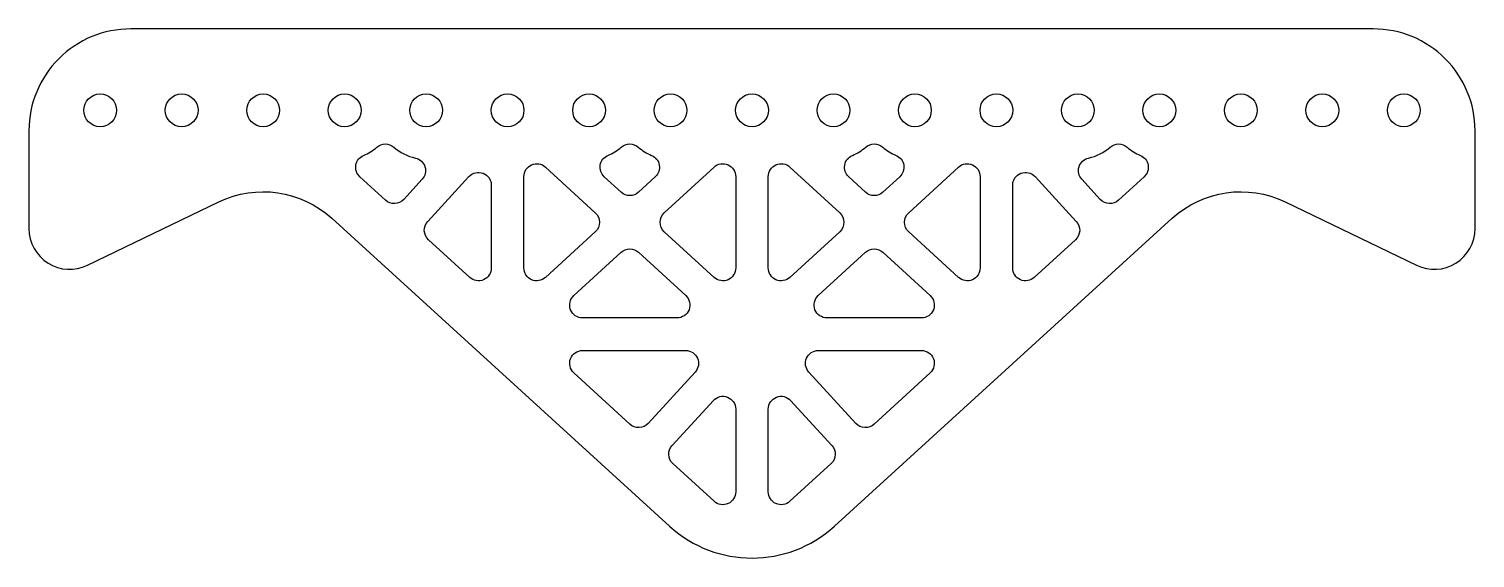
# Model space of a CAD drawing. Header units: inches. Extents: x -0.62 to 8.25, y -3.25 to 0.
import ezdxf

# ---------------------------------------------------------------- set-up
doc = ezdxf.new("R2010")
doc.units = ezdxf.units.IN
doc.header["$MEASUREMENT"] = 0

msp = doc.modelspace()

# ---------------------------------------------------------------- linework, layer by layer
for points in [[(7.625, 0), (0, 0, 0.414214), (-0.625, -0.625), (-0.625, -1.2267, 0.553006), (-0.2663, -1.4518), (0.5408, -1.0622, -0.306378), (1.2336, -1.1632), (3.3071, -3.0542, 0.387514), (4.3179, -3.0542), (6.3914, -1.1632, -0.306378), (7.0842, -1.0622), (7.8913, -1.4518, 0.553006), (8.25, -1.2267), (8.25, -0.625, 0.414214)], [(1.4058, -0.9082, -0.547183), (1.4287, -0.7771, 0.080734), (1.5105, -0.7261, -0.37593), (1.6145, -0.7261, 0.125731), (1.7473, -0.7933, -0.577175), (1.7883, -0.9238), (1.6748, -1.0476, -0.414214), (1.5632, -1.0525)], [(2.9058, -0.9082, -0.547183), (2.9287, -0.7771, 0.080734), (3.0105, -0.7261, -0.37593), (3.1145, -0.7261, 0.080734), (3.1963, -0.7771, -0.547183), (3.2192, -0.9082), (3.1159, -1.0029, -0.388984), (3.0091, -1.0029)], [(4.4058, -0.9082, -0.547183), (4.4287, -0.7771, 0.080734), (4.5105, -0.7261, -0.37593), (4.6145, -0.7261, 0.080734), (4.6963, -0.7771, -0.547183), (4.7192, -0.9082), (4.6159, -1.0029, -0.388984), (4.5091, -1.0029)], [(5.8367, -0.9238, -0.577175), (5.8777, -0.7933, 0.125731), (6.0105, -0.7261, -0.37593), (6.1145, -0.7261, 0.080734), (6.1963, -0.7771, -0.547183), (6.2192, -0.9082), (6.0618, -1.0525, -0.414214), (5.9502, -1.0476)], [(1.8223, -1.1828), (2.0753, -0.9068, -0.684007), (2.2125, -0.9602), (2.2125, -1.4681, -0.652579), (2.0801, -1.5263), (1.8271, -1.2944, -0.414214)], [(2.4125, -0.9069, -0.652579), (2.5449, -0.8487), (2.851, -1.1293, -0.439902), (2.851, -1.2457), (2.5449, -1.5263, -0.652579), (2.4125, -1.4681)], [(3.7125, -0.9069), (3.7125, -1.4681, -0.652579), (3.5801, -1.5263), (3.274, -1.2457, -0.439902), (3.274, -1.1293), (3.5801, -0.8487, -0.652579)], [(4.0449, -1.5263, -0.652579), (3.9125, -1.4681), (3.9125, -0.9069, -0.652579), (4.0449, -0.8487), (4.351, -1.1293, -0.439902), (4.351, -1.2457)], [(5.0801, -1.5263), (4.774, -1.2457, -0.439902), (4.774, -1.1293), (5.0801, -0.8487, -0.652579), (5.2125, -0.9069), (5.2125, -1.4681, -0.652579)], [(5.5449, -1.5263, -0.652579), (5.4125, -1.4681), (5.4125, -0.9602, -0.684007), (5.5497, -0.9068), (5.8027, -1.1828, -0.414214), (5.7979, -1.2944)], [(3.1159, -1.3721), (3.4057, -1.6378, -0.684007), (3.3523, -1.775), (2.7727, -1.775, -0.684007), (2.7193, -1.6378), (3.0091, -1.3721, -0.388984)], [(4.5091, -1.3721, -0.388984), (4.6159, -1.3721), (4.9057, -1.6378, -0.684007), (4.8523, -1.775), (4.2727, -1.775, -0.684007), (4.2193, -1.6378)], [(2.7727, -1.975), (3.4056, -1.975, -0.652579), (3.4638, -2.1074), (3.1748, -2.4226, -0.414214), (3.0632, -2.4275), (2.7193, -2.1122, -0.684007)], [(4.2194, -1.975), (4.8523, -1.975, -0.684007), (4.9057, -2.1122), (4.5618, -2.4275, -0.414214), (4.4502, -2.4226), (4.1612, -2.1074, -0.652579)], [(3.5801, -2.9013), (3.3271, -2.6694, -0.414214), (3.3223, -2.5578), (3.5753, -2.2818, -0.684007), (3.7125, -2.3352), (3.7125, -2.8431, -0.652579)], [(4.2979, -2.6694), (4.0449, -2.9013, -0.652579), (3.9125, -2.8431), (3.9125, -2.3352, -0.684007), (4.0497, -2.2818), (4.3027, -2.5578, -0.414214)]]:
    msp.add_lwpolyline(points, format="xyb", close=True)
for centre in [(-0.1875, -0.5), (0.3125, -0.5), (0.8125, -0.5), (1.3125, -0.5), (1.8125, -0.5), (2.3125, -0.5), (2.8125, -0.5), (3.3125, -0.5), (3.8125, -0.5), (4.3125, -0.5), (4.8125, -0.5), (5.3125, -0.5), (5.8125, -0.5), (6.3125, -0.5), (6.8125, -0.5), (7.3125, -0.5), (7.8125, -0.5)]:
    msp.add_circle(centre, 0.1005)

doc.saveas('drawing.dxf')
